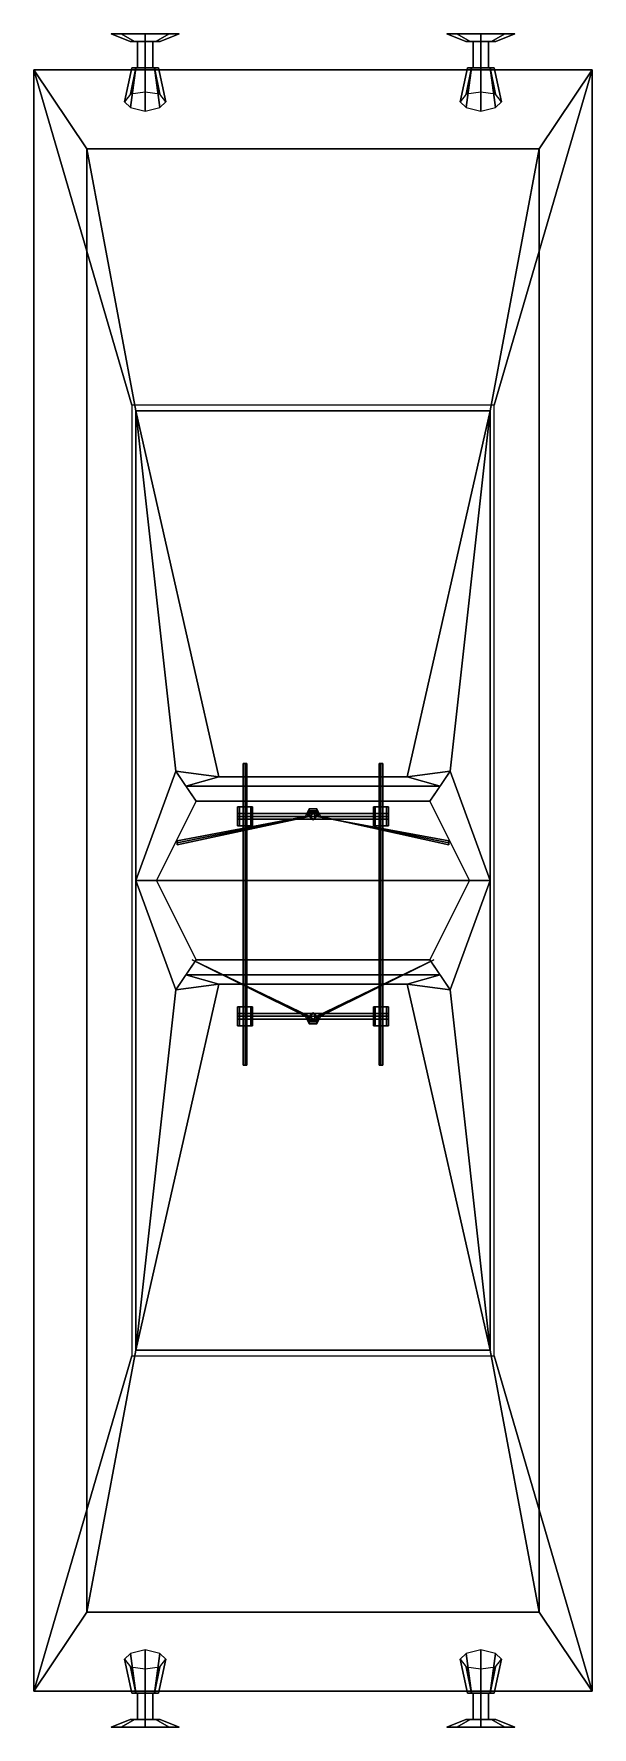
# Model space of a CAD drawing. Extents: x -1.48 to 1.48, y -4.49 to 4.49.
import ezdxf

# ---------------------------------------------------------------- set-up
doc = ezdxf.new("R2010")
doc.units = 0
doc.layers.get('0').update_dxf_attribs({"linetype": 'CONTINUOUS'})
doc.layers.add('BUFFER', color=1, linetype='CONTINUOUS')

msp = doc.modelspace()

# ---------------------------------------------------------------- linework, layer by layer
for points in [[(1.2, 3.88, 1.45), (1.48, 4.3, 0.57), (-1.48, 4.3, 0.57), (-1.2, 3.88, 1.45)], [(-1.2, 3.88, 1.45), (-1.48, 4.3, 0.57), (-1.48, -4.3, 0.57), (-1.2, -3.88, 1.45)], [(-0.96, 2.52, 0.09), (-1.48, 4.3, 0.57), (1.48, 4.3, 0.57), (0.96, 2.52, 0.09)], [(-1.48, -4.3, 0.57), (-1.48, 4.3, 0.57), (-0.96, 2.52, 0.09), (-0.96, -2.52, 0.09)], [(0.96, 2.52, 0.09), (1.48, 4.3, 0.57), (1.48, -4.3, 0.57), (0.96, -2.52, 0.09)], [(1.48, -4.3, 0.57), (1.48, 4.3, 0.57), (1.2, 3.88, 1.45), (1.2, -3.88, 1.45)], [(-1.2, 3.88, 1.45), (-0.94, 2.49, 1.71), (0.94, 2.49, 1.71), (1.2, 3.88, 1.45)], [(-1.2, -3.88, 1.45), (-0.94, -2.49, 1.71), (-0.94, 2.49, 1.71), (-1.2, 3.88, 1.45)], [(0.94, 2.49, 1.71), (0.94, -2.49, 1.71), (1.2, -3.88, 1.45), (1.2, 3.88, 1.45)], [(0.5, 0.55, 1.98), (0.94, 2.49, 1.71), (-0.94, 2.49, 1.71), (-0.5, 0.55, 1.98)], [(-0.94, 2.49, 1.71), (-0.94, 0, 1.71), (-0.7281, 0.58, 1.84)], [(-0.94, 2.49, 1.71), (-0.7281, 0.58, 1.84), (-0.5, 0.55, 1.98)], [(0.5, 0.55, 1.98), (0.7281, 0.58, 1.84), (0.94, 2.49, 1.71), (0.5, 0.55, 1.98)], [(0.7281, 0.58, 1.84), (0.94, 0, 1.71), (0.94, 2.49, 1.71), (0.7281, 0.58, 1.84)], [(-0.7281, 0.58, 1.84), (-0.94, 0, 1.71), (-0.83, 0, 2.72), (-0.62, 0.42, 2.72)], [(-0.6741, 0.5, 2.28), (-0.5, 0.55, 1.98), (-0.7281, 0.58, 1.84), (-0.6741, 0.5, 2.28)], [(-0.5, 0.55, 1.98), (-0.6741, 0.5, 2.28), (0.6741, 0.5, 2.28), (0.5, 0.55, 1.98)], [(-0.36, 0.62, 3.56), (-0.37, 0.62, 3.55), (-0.37, -0.98, 3.55), (-0.36, -0.98, 3.56)], [(-0.37, 0.62, 3.55), (-0.36, 0.62, 3.54), (-0.36, -0.98, 3.54), (-0.37, -0.98, 3.55)], [(-0.35, 0.62, 3.55), (-0.36, 0.62, 3.56), (-0.36, -0.98, 3.56), (-0.35, -0.98, 3.55)], [(-0.36, 0.62, 3.54), (-0.35, 0.62, 3.55), (-0.35, -0.98, 3.55), (-0.36, -0.98, 3.54)], [(0.36, 0.62, 3.56), (0.35, 0.62, 3.55), (0.35, -0.98, 3.55), (0.36, -0.98, 3.56)], [(0.35, 0.62, 3.55), (0.36, 0.62, 3.54), (0.36, -0.98, 3.54), (0.35, -0.98, 3.55)], [(0.37, 0.62, 3.55), (0.36, 0.62, 3.56), (0.36, -0.98, 3.56), (0.37, -0.98, 3.55)], [(0.36, 0.62, 3.54), (0.37, 0.62, 3.55), (0.37, -0.98, 3.55), (0.36, -0.98, 3.54)], [(0.5, 0.55, 1.98), (0.5, 0.55, 1.98), (0.6741, 0.5, 2.28), (0.7281, 0.58, 1.84)], [(0.83, 0, 2.72), (0.94, 0, 1.71), (0.7281, 0.58, 1.84), (0.62, 0.42, 2.72)], [(-0.6741, 0.5, 2.28), (-0.62, 0.42, 2.72), (0.62, 0.42, 2.72), (0.6741, 0.5, 2.28)], [(-0.62, 0.42, 2.72), (-0.83, 0, 2.72), (0.83, 0, 2.72), (0.62, 0.42, 2.72)], [(-0.33, 0.39, 3.54), (-0.32, 0.39, 3.46), (-0.4, 0.39, 3.46), (-0.39, 0.39, 3.54)], [(-0.4, 0.39, 3.46), (-0.4, 0.29, 3.46), (-0.39, 0.29, 3.54), (-0.39, 0.39, 3.54)], [(-0.32, 0.39, 3.46), (-0.32, 0.29, 3.46), (-0.4, 0.29, 3.46), (-0.4, 0.39, 3.46)], [(-0.39, 0.39, 3.54), (-0.39, 0.29, 3.54), (-0.33, 0.29, 3.54), (-0.33, 0.39, 3.54)], [(-0.33, 0.29, 3.54), (-0.32, 0.29, 3.46), (-0.32, 0.39, 3.46), (-0.33, 0.39, 3.54)], [(-0.02, 0.37, 2.91), (-0.02, 0.38, 2.9), (-0.04, 0.34, 2.88), (-0.03, 0.34, 2.89)], [(-0.02, 0.38, 2.9), (-0.02, 0.37, 2.89), (-0.03, 0.34, 2.87), (-0.04, 0.34, 2.88)], [(-0.02, 0.36, 2.9), (-0.02, 0.37, 2.91), (-0.03, 0.34, 2.89), (-0.02, 0.34, 2.88)], [(-0.02, 0.37, 2.89), (-0.02, 0.36, 2.9), (-0.02, 0.34, 2.88), (-0.03, 0.34, 2.87)], [(0.02, 0.37, 2.91), (0.02, 0.38, 2.9), (-0.02, 0.38, 2.9), (-0.02, 0.37, 2.91)], [(0.02, 0.38, 2.9), (0.02, 0.37, 2.89), (-0.02, 0.37, 2.89), (-0.02, 0.38, 2.9)], [(0.02, 0.36, 2.9), (0.02, 0.37, 2.91), (-0.02, 0.37, 2.91), (-0.02, 0.36, 2.9)], [(0.02, 0.37, 2.89), (0.02, 0.36, 2.9), (-0.02, 0.36, 2.9), (-0.02, 0.37, 2.89)], [(0, 0.36, 2.72), (-0.02, 0.34, 2.72), (-0.0151, 0.34, 3.435), (0, 0.355, 3.45)], [(0.02, 0.34, 2.72), (0, 0.36, 2.72), (0, 0.355, 3.45), (0.0151, 0.34, 3.435)], [(0.02, 0.37, 2.89), (0.02, 0.38, 2.9), (0.04, 0.34, 2.88), (0.03, 0.34, 2.87)], [(0.02, 0.38, 2.9), (0.02, 0.37, 2.91), (0.03, 0.34, 2.89), (0.04, 0.34, 2.88)], [(0.02, 0.36, 2.9), (0.02, 0.37, 2.89), (0.03, 0.34, 2.87), (0.02, 0.34, 2.88)], [(0.02, 0.37, 2.91), (0.02, 0.36, 2.9), (0.02, 0.34, 2.88), (0.03, 0.34, 2.89)], [(0.32, 0.39, 3.46), (0.32, 0.29, 3.46), (0.33, 0.29, 3.54), (0.33, 0.39, 3.54)], [(0.39, 0.39, 3.54), (0.4, 0.39, 3.46), (0.32, 0.39, 3.46), (0.33, 0.39, 3.54)], [(0.4, 0.39, 3.46), (0.4, 0.29, 3.46), (0.32, 0.29, 3.46), (0.32, 0.39, 3.46)], [(0.33, 0.39, 3.54), (0.33, 0.29, 3.54), (0.39, 0.29, 3.54), (0.39, 0.39, 3.54)], [(0.39, 0.29, 3.54), (0.4, 0.29, 3.46), (0.4, 0.39, 3.46), (0.39, 0.39, 3.54)], [(-0.02, 0.34, 2.88), (-0.03, 0.34, 2.89), (-0.72, 0.2, 2.73), (-0.72, 0.19, 2.72)], [(-0.03, 0.34, 2.89), (-0.04, 0.34, 2.88), (-0.72, 0.21, 2.72), (-0.72, 0.2, 2.73)], [(-0.04, 0.34, 2.88), (-0.03, 0.34, 2.87), (-0.72, 0.2, 2.71), (-0.72, 0.21, 2.72)], [(-0.03, 0.34, 2.87), (-0.02, 0.34, 2.88), (-0.72, 0.19, 2.72), (-0.72, 0.2, 2.71)], [(0.4, 0.34, 3.465), (0.4, 0.355, 3.45), (-0.4, 0.355, 3.45), (-0.4, 0.34, 3.465)], [(0.4, 0.355, 3.45), (0.4, 0.34, 3.435), (-0.4, 0.34, 3.435), (-0.4, 0.355, 3.45)], [(-0.4, 0.34, 3.465), (-0.4, 0.355, 3.45), (-0.4, 0.34, 3.435), (-0.4, 0.325, 3.45)], [(0.4, 0.325, 3.45), (0.4, 0.34, 3.465), (-0.4, 0.34, 3.465), (-0.4, 0.325, 3.45)], [(0.4, 0.34, 3.435), (0.4, 0.325, 3.45), (-0.4, 0.325, 3.45), (-0.4, 0.34, 3.435)], [(-0.39, 0.29, 3.54), (-0.4, 0.29, 3.46), (-0.32, 0.29, 3.46), (-0.33, 0.29, 3.54)], [(-0.02, 0.34, 2.72), (0, 0.32, 2.72), (0, 0.325, 3.45), (-0.0151, 0.34, 3.435)], [(0, 0.32, 2.72), (0.02, 0.34, 2.72), (0.0151, 0.34, 3.435), (0, 0.325, 3.45)], [(0.02, 0.34, 2.88), (0.03, 0.34, 2.89), (0.72, 0.2, 2.73), (0.72, 0.21, 2.72)], [(0.03, 0.34, 2.87), (0.02, 0.34, 2.88), (0.72, 0.21, 2.72), (0.72, 0.2, 2.71)], [(0.03, 0.34, 2.89), (0.04, 0.34, 2.88), (0.72, 0.19, 2.72), (0.72, 0.2, 2.73)], [(0.04, 0.34, 2.88), (0.03, 0.34, 2.87), (0.72, 0.2, 2.71), (0.72, 0.19, 2.72)], [(0.33, 0.29, 3.54), (0.32, 0.29, 3.46), (0.4, 0.29, 3.46), (0.39, 0.29, 3.54)], [(0.4, 0.325, 3.45), (0.4, 0.34, 3.435), (0.4, 0.355, 3.45), (0.4, 0.34, 3.465)], [(-0.7281, -0.58, 1.84), (-0.94, 0, 1.71), (-0.94, -2.49, 1.71), (-0.7281, -0.58, 1.84)], [(-0.83, 0, 2.72), (-0.94, 0, 1.71), (-0.7281, -0.58, 1.84), (-0.62, -0.42, 2.72)], [(0.62, -0.42, 2.72), (0.83, 0, 2.72), (-0.83, 0, 2.72), (-0.62, -0.42, 2.72)], [(0.7281, -0.58, 1.84), (0.94, 0, 1.71), (0.83, 0, 2.72), (0.62, -0.42, 2.72)], [(0.94, -2.49, 1.71), (0.94, 0, 1.71), (0.7281, -0.58, 1.84)], [(0.6741, -0.5, 2.28), (0.62, -0.42, 2.72), (-0.62, -0.42, 2.72), (-0.6741, -0.5, 2.28)], [(-0.02, -0.72, 2.88), (-0.03, -0.72, 2.89), (-0.64, -0.42, 2.55), (-0.64, -0.42, 2.54)], [(-0.03, -0.72, 2.89), (-0.04, -0.72, 2.88), (-0.64, -0.42, 2.54), (-0.64, -0.42, 2.55)], [(-0.04, -0.72, 2.88), (-0.03, -0.72, 2.87), (-0.64, -0.42, 2.53), (-0.64, -0.42, 2.54)], [(-0.03, -0.72, 2.87), (-0.02, -0.72, 2.88), (-0.64, -0.42, 2.54), (-0.64, -0.42, 2.53)], [(0.02, -0.72, 2.88), (0.03, -0.72, 2.89), (0.64, -0.42, 2.55), (0.64, -0.42, 2.54)], [(0.03, -0.72, 2.87), (0.02, -0.72, 2.88), (0.64, -0.42, 2.54), (0.64, -0.42, 2.53)], [(0.03, -0.72, 2.89), (0.04, -0.72, 2.88), (0.64, -0.42, 2.54), (0.64, -0.42, 2.55)], [(0.04, -0.72, 2.88), (0.03, -0.72, 2.87), (0.64, -0.42, 2.53), (0.64, -0.42, 2.54)], [(-0.5, -0.55, 1.98), (-0.5, -0.55, 1.98), (-0.6741, -0.5, 2.28), (-0.7281, -0.58, 1.84)], [(0.5, -0.55, 1.98), (0.6741, -0.5, 2.28), (-0.6741, -0.5, 2.28), (-0.5, -0.55, 1.98)], [(0.6741, -0.5, 2.28), (0.5, -0.55, 1.98), (0.7281, -0.58, 1.84), (0.6741, -0.5, 2.28)], [(-0.5, -0.55, 1.98), (-0.7281, -0.58, 1.84), (-0.94, -2.49, 1.71), (-0.5, -0.55, 1.98)], [(-0.5, -0.55, 1.98), (-0.94, -2.49, 1.71), (0.94, -2.49, 1.71), (0.5, -0.55, 1.98)], [(0.94, -2.49, 1.71), (0.7281, -0.58, 1.84), (0.5, -0.55, 1.98)], [(-0.33, -0.67, 3.54), (-0.32, -0.67, 3.46), (-0.4, -0.67, 3.46), (-0.39, -0.67, 3.54)], [(-0.39, -0.67, 3.54), (-0.4, -0.67, 3.46), (-0.4, -0.77, 3.46), (-0.39, -0.77, 3.54)], [(-0.4, -0.77, 3.46), (-0.4, -0.67, 3.46), (-0.32, -0.67, 3.46), (-0.32, -0.77, 3.46)], [(-0.4, -0.705, 3.45), (-0.4, -0.72, 3.435), (-0.4, -0.735, 3.45), (-0.4, -0.72, 3.465)], [(-0.4, -0.72, 3.435), (-0.4, -0.705, 3.45), (0.4, -0.705, 3.45), (0.4, -0.72, 3.435)], [(-0.4, -0.705, 3.45), (-0.4, -0.72, 3.465), (0.4, -0.72, 3.465), (0.4, -0.705, 3.45)], [(-0.33, -0.77, 3.54), (-0.33, -0.67, 3.54), (-0.39, -0.67, 3.54), (-0.39, -0.77, 3.54)], [(-0.32, -0.77, 3.46), (-0.32, -0.67, 3.46), (-0.33, -0.67, 3.54), (-0.33, -0.77, 3.54)], [(0, -0.7, 1.95), (-0.02, -0.72, 1.95), (-0.0151, -0.72, 3.435), (0, -0.705, 3.45)], [(0.02, -0.72, 1.95), (0, -0.7, 1.95), (0, -0.705, 3.45), (0.0151, -0.72, 3.435)], [(0.33, -0.67, 3.54), (0.32, -0.67, 3.46), (0.32, -0.77, 3.46), (0.33, -0.77, 3.54)], [(0.39, -0.67, 3.54), (0.4, -0.67, 3.46), (0.32, -0.67, 3.46), (0.33, -0.67, 3.54)], [(0.32, -0.77, 3.46), (0.32, -0.67, 3.46), (0.4, -0.67, 3.46), (0.4, -0.77, 3.46)], [(0.39, -0.77, 3.54), (0.39, -0.67, 3.54), (0.33, -0.67, 3.54), (0.33, -0.77, 3.54)], [(0.4, -0.77, 3.46), (0.4, -0.67, 3.46), (0.39, -0.67, 3.54), (0.39, -0.77, 3.54)], [(0.4, -0.72, 3.465), (0.4, -0.735, 3.45), (0.4, -0.72, 3.435), (0.4, -0.705, 3.45)], [(-0.4, -0.735, 3.45), (-0.4, -0.72, 3.435), (0.4, -0.72, 3.435), (0.4, -0.735, 3.45)], [(-0.4, -0.72, 3.465), (-0.4, -0.735, 3.45), (0.4, -0.735, 3.45), (0.4, -0.72, 3.465)], [(-0.39, -0.77, 3.54), (-0.4, -0.77, 3.46), (-0.32, -0.77, 3.46), (-0.33, -0.77, 3.54)], [(-0.02, -0.75, 2.89), (-0.02, -0.76, 2.9), (-0.04, -0.72, 2.88), (-0.03, -0.72, 2.87)], [(-0.02, -0.76, 2.9), (-0.02, -0.75, 2.91), (-0.03, -0.72, 2.89), (-0.04, -0.72, 2.88)], [(-0.02, -0.74, 2.9), (-0.02, -0.75, 2.89), (-0.03, -0.72, 2.87), (-0.02, -0.72, 2.88)], [(-0.02, -0.75, 2.91), (-0.02, -0.74, 2.9), (-0.02, -0.72, 2.88), (-0.03, -0.72, 2.89)], [(-0.02, -0.72, 1.95), (0, -0.74, 1.95), (0, -0.735, 3.45), (-0.0151, -0.72, 3.435)], [(-0.02, -0.74, 2.9), (-0.02, -0.75, 2.91), (0.02, -0.75, 2.91), (0.02, -0.74, 2.9)], [(-0.02, -0.75, 2.89), (-0.02, -0.74, 2.9), (0.02, -0.74, 2.9), (0.02, -0.75, 2.89)], [(-0.02, -0.75, 2.91), (-0.02, -0.76, 2.9), (0.02, -0.76, 2.9), (0.02, -0.75, 2.91)], [(-0.02, -0.76, 2.9), (-0.02, -0.75, 2.89), (0.02, -0.75, 2.89), (0.02, -0.76, 2.9)], [(0, -0.74, 1.95), (0.02, -0.72, 1.95), (0.0151, -0.72, 3.435), (0, -0.735, 3.45)], [(0.02, -0.74, 2.9), (0.02, -0.75, 2.91), (0.03, -0.72, 2.89), (0.02, -0.72, 2.88)], [(0.02, -0.75, 2.91), (0.02, -0.76, 2.9), (0.04, -0.72, 2.88), (0.03, -0.72, 2.89)], [(0.02, -0.76, 2.9), (0.02, -0.75, 2.89), (0.03, -0.72, 2.87), (0.04, -0.72, 2.88)], [(0.02, -0.75, 2.89), (0.02, -0.74, 2.9), (0.02, -0.72, 2.88), (0.03, -0.72, 2.87)], [(0.33, -0.77, 3.54), (0.32, -0.77, 3.46), (0.4, -0.77, 3.46), (0.39, -0.77, 3.54)], [(1.2, -3.88, 1.45), (0.94, -2.49, 1.71), (-0.94, -2.49, 1.71), (-1.2, -3.88, 1.45)], [(0.96, -2.52, 0.09), (1.48, -4.3, 0.57), (-1.48, -4.3, 0.57), (-0.96, -2.52, 0.09)], [(-1.2, -3.88, 1.45), (-1.48, -4.3, 0.57), (1.48, -4.3, 0.57), (1.2, -3.88, 1.45)]]:
    msp.add_3dface(points)
at = {"layer": 'BUFFER'}
for points in [[(-0.9466, 4.45, 0.8534), (-0.97, 4.45, 0.91), (-1.07, 4.49, 0.91), (-1.0173, 4.49, 0.7827)], [(-0.97, 4.45, 0.91), (-0.9466, 4.45, 0.9666), (-1.0173, 4.49, 1.0373), (-1.07, 4.49, 0.91)], [(-1.0173, 4.49, 1.0373), (-0.89, 4.49, 0.73), (-1.0173, 4.49, 0.7827), (-1.07, 4.49, 0.91)], [(-0.89, 4.49, 1.09), (-0.7627, 4.49, 0.7827), (-0.89, 4.49, 0.73), (-1.0173, 4.49, 1.0373)], [(-0.89, 4.45, 0.83), (-0.9466, 4.45, 0.8534), (-1.0173, 4.49, 0.7827), (-0.89, 4.49, 0.73)], [(-0.9466, 4.45, 0.9666), (-0.89, 4.45, 0.99), (-0.89, 4.49, 1.09), (-1.0173, 4.49, 1.0373)], [(-0.8334, 4.45, 0.8534), (-0.89, 4.45, 0.83), (-0.89, 4.49, 0.73), (-0.7627, 4.49, 0.7827)], [(-0.89, 4.45, 0.99), (-0.8334, 4.45, 0.9666), (-0.7627, 4.49, 1.0373), (-0.89, 4.49, 1.09)], [(-0.7627, 4.49, 1.0373), (-0.71, 4.49, 0.91), (-0.7627, 4.49, 0.7827), (-0.89, 4.49, 1.09)], [(-0.81, 4.45, 0.91), (-0.8334, 4.45, 0.8534), (-0.7627, 4.49, 0.7827), (-0.71, 4.49, 0.91)], [(-0.8334, 4.45, 0.9666), (-0.81, 4.45, 0.91), (-0.71, 4.49, 0.91), (-0.7627, 4.49, 1.0373)], [(0.8334, 4.45, 0.8534), (0.81, 4.45, 0.91), (0.71, 4.49, 0.91), (0.7627, 4.49, 0.7827)], [(0.81, 4.45, 0.91), (0.8334, 4.45, 0.9666), (0.7627, 4.49, 1.0373), (0.71, 4.49, 0.91)], [(0.7627, 4.49, 1.0373), (0.89, 4.49, 0.73), (0.7627, 4.49, 0.7827), (0.71, 4.49, 0.91)], [(0.89, 4.45, 0.83), (0.8334, 4.45, 0.8534), (0.7627, 4.49, 0.7827), (0.89, 4.49, 0.73)], [(0.8334, 4.45, 0.9666), (0.89, 4.45, 0.99), (0.89, 4.49, 1.09), (0.7627, 4.49, 1.0373)], [(0.89, 4.49, 1.09), (1.0173, 4.49, 0.7827), (0.89, 4.49, 0.73), (0.7627, 4.49, 1.0373)], [(0.9466, 4.45, 0.8534), (0.89, 4.45, 0.83), (0.89, 4.49, 0.73), (1.0173, 4.49, 0.7827)], [(0.89, 4.45, 0.99), (0.9466, 4.45, 0.9666), (1.0173, 4.49, 1.0373), (0.89, 4.49, 1.09)], [(1.0173, 4.49, 1.0373), (1.07, 4.49, 0.91), (1.0173, 4.49, 0.7827), (0.89, 4.49, 1.09)], [(0.97, 4.45, 0.91), (0.9466, 4.45, 0.8534), (1.0173, 4.49, 0.7827), (1.07, 4.49, 0.91)], [(0.9466, 4.45, 0.9666), (0.97, 4.45, 0.91), (1.07, 4.49, 0.91), (1.0173, 4.49, 1.0373)], [(-0.89, 4.45, 0.83), (-0.9466, 4.45, 0.9666), (-0.97, 4.45, 0.91), (-0.9466, 4.45, 0.8534)], [(-0.8334, 4.45, 0.8534), (-0.89, 4.45, 0.99), (-0.9466, 4.45, 0.9666), (-0.89, 4.45, 0.83)], [(-0.89, 4.45, 0.95), (-0.93, 4.45, 0.91), (-0.93, 4.31, 0.91), (-0.89, 4.31, 0.95)], [(-0.93, 4.45, 0.91), (-0.89, 4.45, 0.87), (-0.89, 4.31, 0.87), (-0.93, 4.31, 0.91)], [(-0.85, 4.45, 0.91), (-0.89, 4.45, 0.95), (-0.89, 4.31, 0.95), (-0.85, 4.31, 0.91)], [(-0.89, 4.45, 0.87), (-0.85, 4.45, 0.91), (-0.85, 4.31, 0.91), (-0.89, 4.31, 0.87)], [(-0.81, 4.45, 0.91), (-0.8334, 4.45, 0.9666), (-0.89, 4.45, 0.99), (-0.8334, 4.45, 0.8534)], [(0.89, 4.45, 0.83), (0.8334, 4.45, 0.9666), (0.81, 4.45, 0.91), (0.8334, 4.45, 0.8534)], [(0.9466, 4.45, 0.8534), (0.89, 4.45, 0.99), (0.8334, 4.45, 0.9666), (0.89, 4.45, 0.83)], [(0.89, 4.45, 0.95), (0.85, 4.45, 0.91), (0.85, 4.31, 0.91), (0.89, 4.31, 0.95)], [(0.85, 4.45, 0.91), (0.89, 4.45, 0.87), (0.89, 4.31, 0.87), (0.85, 4.31, 0.91)], [(0.93, 4.45, 0.91), (0.89, 4.45, 0.95), (0.89, 4.31, 0.95), (0.93, 4.31, 0.91)], [(0.89, 4.45, 0.87), (0.93, 4.45, 0.91), (0.93, 4.31, 0.91), (0.89, 4.31, 0.87)], [(0.97, 4.45, 0.91), (0.9466, 4.45, 0.9666), (0.89, 4.45, 0.99), (0.9466, 4.45, 0.8534)], [(-0.9678, 4.17, 0.8322), (-1, 4.13, 0.91), (-0.96, 4.31, 0.91), (-0.9395, 4.31, 0.8605)], [(-1, 4.13, 0.91), (-0.9678, 4.1, 0.9878), (-0.9395, 4.31, 0.9595), (-0.96, 4.31, 0.91)], [(-0.89, 4.18, 0.8), (-0.9678, 4.17, 0.8322), (-0.9395, 4.31, 0.8605), (-0.89, 4.31, 0.84)], [(-0.9678, 4.1, 0.9878), (-0.89, 4.08, 1.02), (-0.89, 4.31, 0.98), (-0.9395, 4.31, 0.9595)], [(-0.96, 4.31, 0.91), (-0.9395, 4.31, 0.9595), (-0.89, 4.31, 0.98), (-0.9395, 4.31, 0.8605)], [(-0.9395, 4.31, 0.8605), (-0.89, 4.31, 0.98), (-0.8405, 4.31, 0.9595), (-0.89, 4.31, 0.84)], [(-0.8122, 4.17, 0.8322), (-0.89, 4.18, 0.8), (-0.89, 4.31, 0.84), (-0.8405, 4.31, 0.8605)], [(-0.89, 4.31, 0.84), (-0.8405, 4.31, 0.9595), (-0.82, 4.31, 0.91), (-0.8405, 4.31, 0.8605)], [(-0.89, 4.08, 1.02), (-0.8122, 4.1, 0.9878), (-0.8405, 4.31, 0.9595), (-0.89, 4.31, 0.98)], [(-0.78, 4.13, 0.91), (-0.8122, 4.17, 0.8322), (-0.8405, 4.31, 0.8605), (-0.82, 4.31, 0.91)], [(-0.8122, 4.1, 0.9878), (-0.78, 4.13, 0.91), (-0.82, 4.31, 0.91), (-0.8405, 4.31, 0.9595)], [(0.8122, 4.17, 0.8322), (0.78, 4.13, 0.91), (0.82, 4.31, 0.91), (0.8405, 4.31, 0.8605)], [(0.78, 4.13, 0.91), (0.8122, 4.1, 0.9878), (0.8405, 4.31, 0.9595), (0.82, 4.31, 0.91)], [(0.89, 4.18, 0.8), (0.8122, 4.17, 0.8322), (0.8405, 4.31, 0.8605), (0.89, 4.31, 0.84)], [(0.8122, 4.1, 0.9878), (0.89, 4.08, 1.02), (0.89, 4.31, 0.98), (0.8405, 4.31, 0.9595)], [(0.82, 4.31, 0.91), (0.8405, 4.31, 0.9595), (0.89, 4.31, 0.98), (0.8405, 4.31, 0.8605)], [(0.8405, 4.31, 0.8605), (0.89, 4.31, 0.98), (0.9395, 4.31, 0.9595), (0.89, 4.31, 0.84)], [(0.9678, 4.17, 0.8322), (0.89, 4.18, 0.8), (0.89, 4.31, 0.84), (0.9395, 4.31, 0.8605)], [(0.89, 4.31, 0.84), (0.9395, 4.31, 0.9595), (0.96, 4.31, 0.91), (0.9395, 4.31, 0.8605)], [(0.89, 4.08, 1.02), (0.9678, 4.1, 0.9878), (0.9395, 4.31, 0.9595), (0.89, 4.31, 0.98)], [(1, 4.13, 0.91), (0.9678, 4.17, 0.8322), (0.9395, 4.31, 0.8605), (0.96, 4.31, 0.91)], [(0.9678, 4.1, 0.9878), (1, 4.13, 0.91), (0.96, 4.31, 0.91), (0.9395, 4.31, 0.9595)], [(-0.9678, -4.1, 0.9878), (-1, -4.13, 0.91), (-0.96, -4.31, 0.91), (-0.9395, -4.31, 0.9595)], [(-1, -4.13, 0.91), (-0.9678, -4.17, 0.8322), (-0.9395, -4.31, 0.8605), (-0.96, -4.31, 0.91)], [(-0.89, -4.08, 1.02), (-0.9678, -4.1, 0.9878), (-0.9395, -4.31, 0.9595), (-0.89, -4.31, 0.98)], [(-0.8122, -4.1, 0.9878), (-0.89, -4.08, 1.02), (-0.89, -4.31, 0.98), (-0.8405, -4.31, 0.9595)], [(-0.78, -4.13, 0.91), (-0.8122, -4.1, 0.9878), (-0.8405, -4.31, 0.9595), (-0.82, -4.31, 0.91)], [(-0.8122, -4.17, 0.8322), (-0.78, -4.13, 0.91), (-0.82, -4.31, 0.91), (-0.8405, -4.31, 0.8605)], [(0.8122, -4.1, 0.9878), (0.78, -4.13, 0.91), (0.82, -4.31, 0.91), (0.8405, -4.31, 0.9595)], [(0.78, -4.13, 0.91), (0.8122, -4.17, 0.8322), (0.8405, -4.31, 0.8605), (0.82, -4.31, 0.91)], [(0.89, -4.08, 1.02), (0.8122, -4.1, 0.9878), (0.8405, -4.31, 0.9595), (0.89, -4.31, 0.98)], [(0.9678, -4.1, 0.9878), (0.89, -4.08, 1.02), (0.89, -4.31, 0.98), (0.9395, -4.31, 0.9595)], [(1, -4.13, 0.91), (0.9678, -4.1, 0.9878), (0.9395, -4.31, 0.9595), (0.96, -4.31, 0.91)], [(0.9678, -4.17, 0.8322), (1, -4.13, 0.91), (0.96, -4.31, 0.91), (0.9395, -4.31, 0.8605)], [(-0.9678, -4.17, 0.8322), (-0.89, -4.18, 0.8), (-0.89, -4.31, 0.84), (-0.9395, -4.31, 0.8605)], [(-0.89, -4.18, 0.8), (-0.8122, -4.17, 0.8322), (-0.8405, -4.31, 0.8605), (-0.89, -4.31, 0.84)], [(0.8122, -4.17, 0.8322), (0.89, -4.18, 0.8), (0.89, -4.31, 0.84), (0.8405, -4.31, 0.8605)], [(0.89, -4.18, 0.8), (0.9678, -4.17, 0.8322), (0.9395, -4.31, 0.8605), (0.89, -4.31, 0.84)], [(-0.89, -4.31, 0.84), (-0.9395, -4.31, 0.9595), (-0.96, -4.31, 0.91), (-0.9395, -4.31, 0.8605)], [(-0.8405, -4.31, 0.8605), (-0.89, -4.31, 0.98), (-0.9395, -4.31, 0.9595), (-0.89, -4.31, 0.84)], [(-0.89, -4.45, 0.87), (-0.93, -4.45, 0.91), (-0.93, -4.31, 0.91), (-0.89, -4.31, 0.87)], [(-0.93, -4.45, 0.91), (-0.89, -4.45, 0.95), (-0.89, -4.31, 0.95), (-0.93, -4.31, 0.91)], [(-0.82, -4.31, 0.91), (-0.8405, -4.31, 0.9595), (-0.89, -4.31, 0.98), (-0.8405, -4.31, 0.8605)], [(-0.85, -4.45, 0.91), (-0.89, -4.45, 0.87), (-0.89, -4.31, 0.87), (-0.85, -4.31, 0.91)], [(-0.89, -4.45, 0.95), (-0.85, -4.45, 0.91), (-0.85, -4.31, 0.91), (-0.89, -4.31, 0.95)], [(0.89, -4.31, 0.84), (0.8405, -4.31, 0.9595), (0.82, -4.31, 0.91), (0.8405, -4.31, 0.8605)], [(0.9395, -4.31, 0.8605), (0.89, -4.31, 0.98), (0.8405, -4.31, 0.9595), (0.89, -4.31, 0.84)], [(0.89, -4.45, 0.87), (0.85, -4.45, 0.91), (0.85, -4.31, 0.91), (0.89, -4.31, 0.87)], [(0.85, -4.45, 0.91), (0.89, -4.45, 0.95), (0.89, -4.31, 0.95), (0.85, -4.31, 0.91)], [(0.96, -4.31, 0.91), (0.9395, -4.31, 0.9595), (0.89, -4.31, 0.98), (0.9395, -4.31, 0.8605)], [(0.93, -4.45, 0.91), (0.89, -4.45, 0.87), (0.89, -4.31, 0.87), (0.93, -4.31, 0.91)], [(0.89, -4.45, 0.95), (0.93, -4.45, 0.91), (0.93, -4.31, 0.91), (0.89, -4.31, 0.95)], [(-0.97, -4.45, 0.91), (-0.9466, -4.45, 0.8534), (-1.0173, -4.49, 0.7827), (-1.07, -4.49, 0.91)], [(-0.9466, -4.45, 0.9666), (-0.97, -4.45, 0.91), (-1.07, -4.49, 0.91), (-1.0173, -4.49, 1.0373)], [(-1.0173, -4.49, 1.0373), (-1.07, -4.49, 0.91), (-1.0173, -4.49, 0.7827), (-0.89, -4.49, 1.09)], [(-0.89, -4.45, 0.99), (-0.9466, -4.45, 0.9666), (-1.0173, -4.49, 1.0373), (-0.89, -4.49, 1.09)], [(-0.9466, -4.45, 0.8534), (-0.89, -4.45, 0.83), (-0.89, -4.49, 0.73), (-1.0173, -4.49, 0.7827)], [(-0.89, -4.49, 1.09), (-1.0173, -4.49, 0.7827), (-0.89, -4.49, 0.73), (-0.7627, -4.49, 1.0373)], [(-0.97, -4.45, 0.91), (-0.9466, -4.45, 0.9666), (-0.89, -4.45, 0.99), (-0.9466, -4.45, 0.8534)], [(-0.9466, -4.45, 0.8534), (-0.89, -4.45, 0.99), (-0.8334, -4.45, 0.9666), (-0.89, -4.45, 0.83)], [(-0.8334, -4.45, 0.9666), (-0.89, -4.45, 0.99), (-0.89, -4.49, 1.09), (-0.7627, -4.49, 1.0373)], [(-0.89, -4.45, 0.83), (-0.8334, -4.45, 0.9666), (-0.81, -4.45, 0.91), (-0.8334, -4.45, 0.8534)], [(-0.89, -4.45, 0.83), (-0.8334, -4.45, 0.8534), (-0.7627, -4.49, 0.7827), (-0.89, -4.49, 0.73)], [(-0.7627, -4.49, 1.0373), (-0.89, -4.49, 0.73), (-0.7627, -4.49, 0.7827), (-0.71, -4.49, 0.91)], [(-0.8334, -4.45, 0.8534), (-0.81, -4.45, 0.91), (-0.71, -4.49, 0.91), (-0.7627, -4.49, 0.7827)], [(-0.81, -4.45, 0.91), (-0.8334, -4.45, 0.9666), (-0.7627, -4.49, 1.0373), (-0.71, -4.49, 0.91)], [(0.81, -4.45, 0.91), (0.8334, -4.45, 0.8534), (0.7627, -4.49, 0.7827), (0.71, -4.49, 0.91)], [(0.8334, -4.45, 0.9666), (0.81, -4.45, 0.91), (0.71, -4.49, 0.91), (0.7627, -4.49, 1.0373)], [(0.7627, -4.49, 1.0373), (0.71, -4.49, 0.91), (0.7627, -4.49, 0.7827), (0.89, -4.49, 1.09)], [(0.89, -4.45, 0.99), (0.8334, -4.45, 0.9666), (0.7627, -4.49, 1.0373), (0.89, -4.49, 1.09)], [(0.8334, -4.45, 0.8534), (0.89, -4.45, 0.83), (0.89, -4.49, 0.73), (0.7627, -4.49, 0.7827)], [(0.89, -4.49, 1.09), (0.7627, -4.49, 0.7827), (0.89, -4.49, 0.73), (1.0173, -4.49, 1.0373)], [(0.81, -4.45, 0.91), (0.8334, -4.45, 0.9666), (0.89, -4.45, 0.99), (0.8334, -4.45, 0.8534)], [(0.8334, -4.45, 0.8534), (0.89, -4.45, 0.99), (0.9466, -4.45, 0.9666), (0.89, -4.45, 0.83)], [(0.9466, -4.45, 0.9666), (0.89, -4.45, 0.99), (0.89, -4.49, 1.09), (1.0173, -4.49, 1.0373)], [(0.89, -4.45, 0.83), (0.9466, -4.45, 0.9666), (0.97, -4.45, 0.91), (0.9466, -4.45, 0.8534)], [(0.89, -4.45, 0.83), (0.9466, -4.45, 0.8534), (1.0173, -4.49, 0.7827), (0.89, -4.49, 0.73)], [(1.0173, -4.49, 1.0373), (0.89, -4.49, 0.73), (1.0173, -4.49, 0.7827), (1.07, -4.49, 0.91)], [(0.9466, -4.45, 0.8534), (0.97, -4.45, 0.91), (1.07, -4.49, 0.91), (1.0173, -4.49, 0.7827)], [(0.97, -4.45, 0.91), (0.9466, -4.45, 0.9666), (1.0173, -4.49, 1.0373), (1.07, -4.49, 0.91)]]:
    msp.add_3dface(points, dxfattribs=at)

doc.saveas('drawing.dxf')
